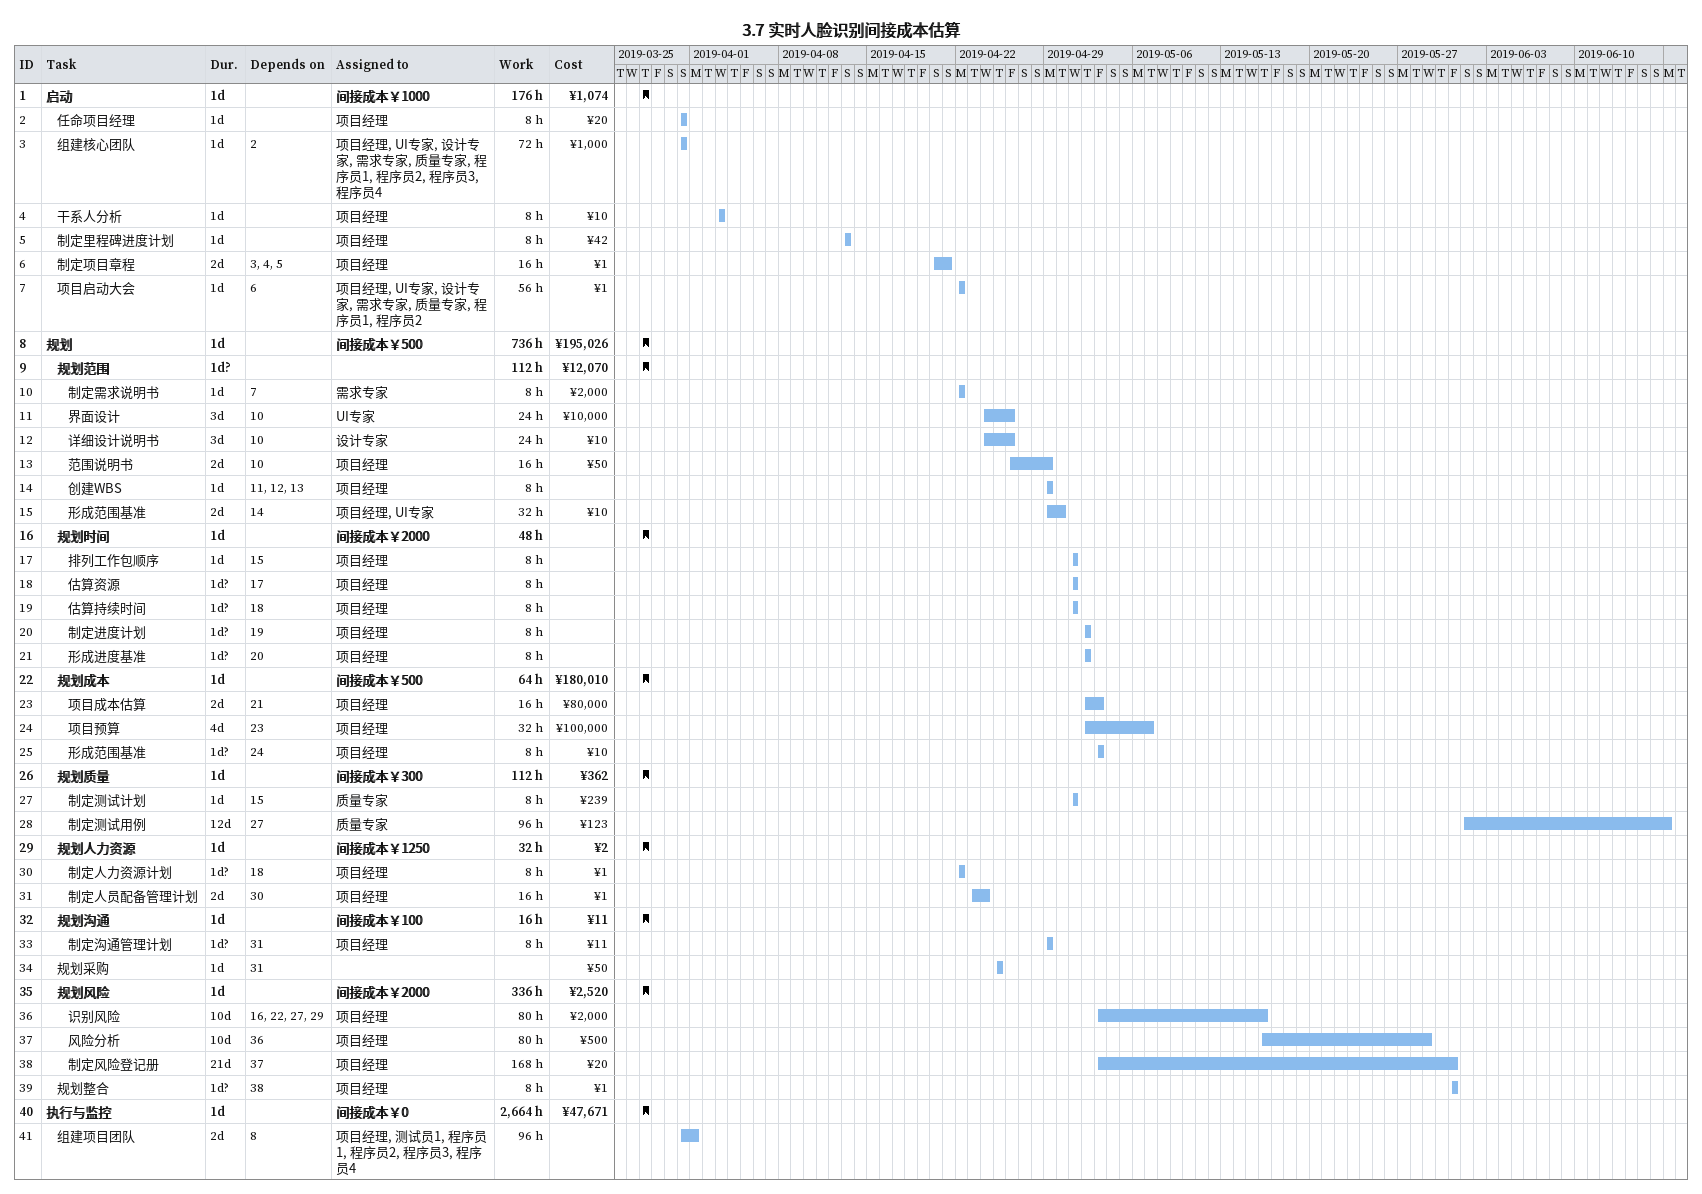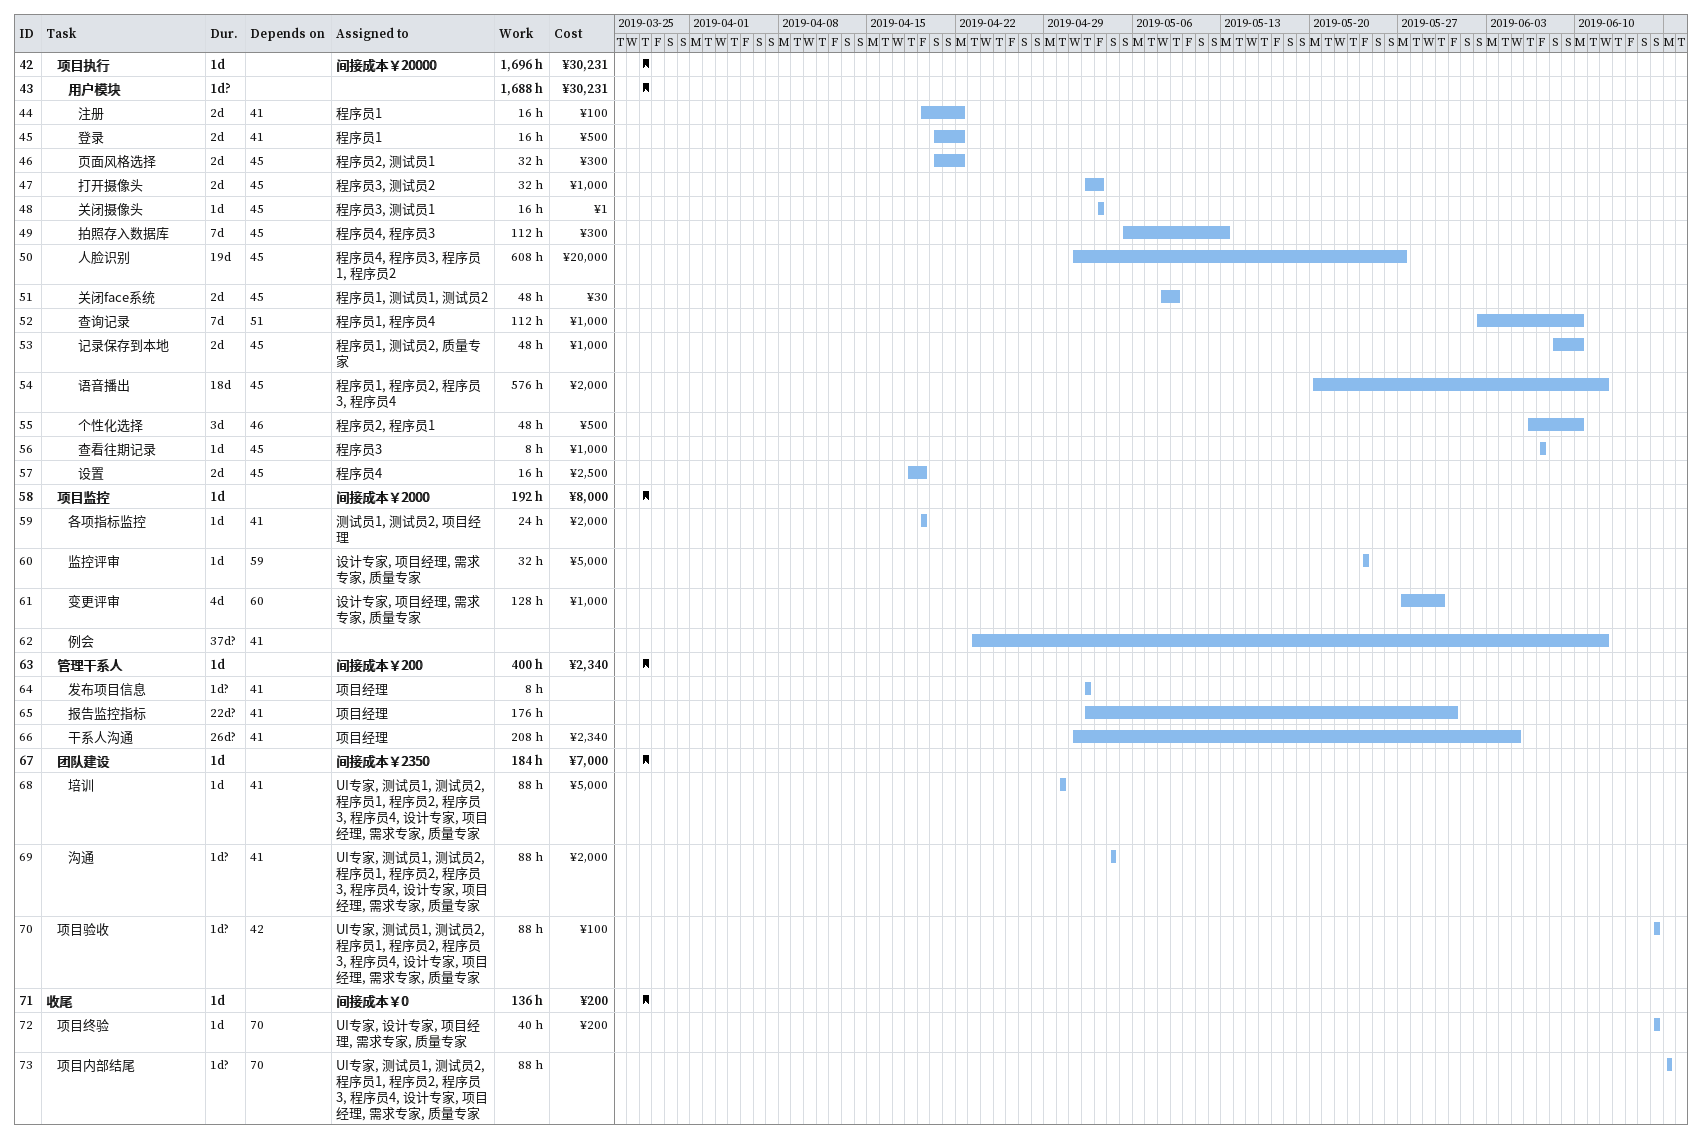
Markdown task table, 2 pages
3.7 实时人脸识别间接成本估算

| ID | Level | Task | Duration | Start | Finish | Predecessors | Resources | Work (h) | Cost (¥) |
|---|---|---|---|---|---|---|---|---|---|
| 1 | 1 | **启动** | 1d | 2019-03-28 | 2019-03-28 |  | 间接成本￥1000 | 176 | 1074 |
| 2 | 2 | 任命项目经理 | 1d | 2019-03-31 | 2019-03-31 |  | 项目经理 | 8 | 20 |
| 3 | 2 | 组建核心团队 | 1d | 2019-03-31 | 2019-03-31 | 2 | 项目经理, UI专家, 设计专家, 需求专家, 质量专家, 程序员1, 程序员2, 程序员3, 程序员4 | 72 | 1000 |
| 4 | 2 | 干系人分析 | 1d | 2019-04-03 | 2019-04-03 |  | 项目经理 | 8 | 10 |
| 5 | 2 | 制定里程碑进度计划 | 1d | 2019-04-13 | 2019-04-13 |  | 项目经理 | 8 | 42 |
| 6 | 2 | 制定项目章程 | 2d | 2019-04-20 | 2019-04-21 | 3, 4, 5 | 项目经理 | 16 | 1 |
| 7 | 2 | 项目启动大会 | 1d | 2019-04-22 | 2019-04-22 | 6 | 项目经理, UI专家, 设计专家, 需求专家, 质量专家, 程序员1, 程序员2 | 56 | 1 |
| 8 | 1 | **规划** | 1d | 2019-03-28 | 2019-03-28 |  | 间接成本￥500 | 736 | 195026 |
| 9 | 2 | **规划范围** | 1d? | 2019-03-28 | 2019-03-28 |  |  | 112 | 12070 |
| 10 | 3 | 制定需求说明书 | 1d | 2019-04-22 | 2019-04-22 | 7 | 需求专家 | 8 | 2000 |
| 11 | 3 | 界面设计 | 3d | 2019-04-24 | 2019-04-26 | 10 | UI专家 | 24 | 10000 |
| 12 | 3 | 详细设计说明书 | 3d | 2019-04-24 | 2019-04-26 | 10 | 设计专家 | 24 | 10 |
| 13 | 3 | 范围说明书 | 2d | 2019-04-26 | 2019-04-29 | 10 | 项目经理 | 16 | 50 |
| 14 | 3 | 创建WBS | 1d | 2019-04-29 | 2019-04-29 | 11, 12, 13 | 项目经理 | 8 |  |
| 15 | 3 | 形成范围基准 | 2d | 2019-04-29 | 2019-04-30 | 14 | 项目经理, UI专家 | 32 | 10 |
| 16 | 2 | **规划时间** | 1d | 2019-03-28 | 2019-03-28 |  | 间接成本￥2000 | 48 |  |
| 17 | 3 | 排列工作包顺序 | 1d | 2019-05-01 | 2019-05-01 | 15 | 项目经理 | 8 |  |
| 18 | 3 | 估算资源 | 1d? | 2019-05-01 | 2019-05-01 | 17 | 项目经理 | 8 |  |
| 19 | 3 | 估算持续时间 | 1d? | 2019-05-01 | 2019-05-01 | 18 | 项目经理 | 8 |  |
| 20 | 3 | 制定进度计划 | 1d? | 2019-05-02 | 2019-05-02 | 19 | 项目经理 | 8 |  |
| 21 | 3 | 形成进度基准 | 1d? | 2019-05-02 | 2019-05-02 | 20 | 项目经理 | 8 |  |
| 22 | 2 | **规划成本** | 1d | 2019-03-28 | 2019-03-28 |  | 间接成本￥500 | 64 | 180010 |
| 23 | 3 | 项目成本估算 | 2d | 2019-05-02 | 2019-05-03 | 21 | 项目经理 | 16 | 80000 |
| 24 | 3 | 项目预算 | 4d | 2019-05-02 | 2019-05-07 | 23 | 项目经理 | 32 | 100000 |
| 25 | 3 | 形成范围基准 | 1d? | 2019-05-03 | 2019-05-03 | 24 | 项目经理 | 8 | 10 |
| 26 | 2 | **规划质量** | 1d | 2019-03-28 | 2019-03-28 |  | 间接成本￥300 | 112 | 362 |
| 27 | 3 | 制定测试计划 | 1d | 2019-05-01 | 2019-05-01 | 15 | 质量专家 | 8 | 239 |
| 28 | 3 | 制定测试用例 | 12d | 2019-06-01 | 2019-06-17 | 27 | 质量专家 | 96 | 123 |
| 29 | 2 | **规划人力资源** | 1d | 2019-03-28 | 2019-03-28 |  | 间接成本￥1250 | 32 | 2 |
| 30 | 3 | 制定人力资源计划 | 1d? | 2019-04-22 | 2019-04-22 | 18 | 项目经理 | 8 | 1 |
| 31 | 3 | 制定人员配备管理计划 | 2d | 2019-04-23 | 2019-04-24 | 30 | 项目经理 | 16 | 1 |
| 32 | 2 | **规划沟通** | 1d | 2019-03-28 | 2019-03-28 |  | 间接成本￥100 | 16 | 11 |
| 33 | 3 | 制定沟通管理计划 | 1d? | 2019-04-29 | 2019-04-29 | 31 | 项目经理 | 8 | 11 |
| 34 | 2 | 规划采购 | 1d | 2019-04-25 | 2019-04-25 | 31 |  |  | 50 |
| 35 | 2 | **规划风险** | 1d | 2019-03-28 | 2019-03-28 |  | 间接成本￥2000 | 336 | 2520 |
| 36 | 3 | 识别风险 | 10d | 2019-05-03 | 2019-05-16 | 16, 22, 27, 29 | 项目经理 | 80 | 2000 |
| 37 | 3 | 风险分析 | 10d | 2019-05-16 | 2019-05-29 | 36 | 项目经理 | 80 | 500 |
| 38 | 3 | 制定风险登记册 | 21d | 2019-05-03 | 2019-05-31 | 37 | 项目经理 | 168 | 20 |
| 39 | 2 | 规划整合 | 1d? | 2019-05-31 | 2019-05-31 | 38 | 项目经理 | 8 | 1 |
| 40 | 1 | **执行与监控** | 1d | 2019-03-28 | 2019-03-28 |  | 间接成本￥0 | 2664 | 47671 |
| 41 | 2 | 组建项目团队 | 2d | 2019-03-31 | 2019-04-01 | 8 | 项目经理, 测试员1, 程序员1, 程序员2, 程序员3, 程序员4 | 96 |  |
| 42 | 2 | **项目执行** | 1d | 2019-03-28 | 2019-03-28 |  | 间接成本￥20000 | 1696 | 30231 |
| 43 | 3 | **用户模块** | 1d? | 2019-03-28 | 2019-03-28 |  |  | 1688 | 30231 |
| 44 | 4 | 注册 | 2d | 2019-04-19 | 2019-04-22 | 41 | 程序员1 | 16 | 100 |
| 45 | 4 | 登录 | 2d | 2019-04-20 | 2019-04-22 | 41 | 程序员1 | 16 | 500 |
| 46 | 4 | 页面风格选择 | 2d | 2019-04-20 | 2019-04-22 | 45 | 程序员2, 测试员1 | 32 | 300 |
| 47 | 4 | 打开摄像头 | 2d | 2019-05-02 | 2019-05-03 | 45 | 程序员3, 测试员2 | 32 | 1000 |
| 48 | 4 | 关闭摄像头 | 1d | 2019-05-03 | 2019-05-03 | 45 | 程序员3, 测试员1 | 16 | 1 |
| 49 | 4 | 拍照存入数据库 | 7d | 2019-05-05 | 2019-05-13 | 45 | 程序员4, 程序员3 | 112 | 300 |
| 50 | 4 | 人脸识别 | 19d | 2019-05-01 | 2019-05-27 | 45 | 程序员4, 程序员3, 程序员1, 程序员2 | 608 | 20000 |
| 51 | 4 | 关闭face系统 | 2d | 2019-05-08 | 2019-05-09 | 45 | 程序员1, 测试员1, 测试员2 | 48 | 30 |
| 52 | 4 | 查询记录 | 7d | 2019-06-02 | 2019-06-10 | 51 | 程序员1, 程序员4 | 112 | 1000 |
| 53 | 4 | 记录保存到本地 | 2d | 2019-06-08 | 2019-06-10 | 45 | 程序员1, 测试员2, 质量专家 | 48 | 1000 |
| 54 | 4 | 语音播出 | 18d | 2019-05-20 | 2019-06-12 | 45 | 程序员1, 程序员2, 程序员3, 程序员4 | 576 | 2000 |
| 55 | 4 | 个性化选择 | 3d | 2019-06-06 | 2019-06-10 | 46 | 程序员2, 程序员1 | 48 | 500 |
| 56 | 4 | 查看往期记录 | 1d | 2019-06-07 | 2019-06-07 | 45 | 程序员3 | 8 | 1000 |
| 57 | 4 | 设置 | 2d | 2019-04-18 | 2019-04-19 | 45 | 程序员4 | 16 | 2500 |
| 58 | 2 | **项目监控** | 1d | 2019-03-28 | 2019-03-28 |  | 间接成本￥2000 | 192 | 8000 |
| 59 | 3 | 各项指标监控 | 1d | 2019-04-19 | 2019-04-19 | 41 | 测试员1, 测试员2, 项目经理 | 24 | 2000 |
| 60 | 3 | 监控评审 | 1d | 2019-05-24 | 2019-05-24 | 59 | 设计专家, 项目经理, 需求专家, 质量专家 | 32 | 5000 |
| 61 | 3 | 变更评审 | 4d | 2019-05-27 | 2019-05-30 | 60 | 设计专家, 项目经理, 需求专家, 质量专家 | 128 | 1000 |
| 62 | 3 | 例会 | 37d? | 2019-04-23 | 2019-06-12 | 41 |  |  |  |
| 63 | 2 | **管理干系人** | 1d | 2019-03-28 | 2019-03-28 |  | 间接成本￥200 | 400 | 2340 |
| 64 | 3 | 发布项目信息 | 1d? | 2019-05-02 | 2019-05-02 | 41 | 项目经理 | 8 |  |
| 65 | 3 | 报告监控指标 | 22d? | 2019-05-02 | 2019-05-31 | 41 | 项目经理 | 176 |  |
| 66 | 3 | 干系人沟通 | 26d? | 2019-05-01 | 2019-06-05 | 41 | 项目经理 | 208 | 2340 |
| 67 | 2 | **团队建设** | 1d | 2019-03-28 | 2019-03-28 |  | 间接成本￥2350 | 184 | 7000 |
| 68 | 3 | 培训 | 1d | 2019-04-30 | 2019-04-30 | 41 | UI专家, 测试员1, 测试员2, 程序员1, 程序员2, 程序员3, 程序员4, 设计专家, 项目经理, 需求专家, 质量专家 | 88 | 5000 |
| 69 | 3 | 沟通 | 1d? | 2019-05-04 | 2019-05-04 | 41 | UI专家, 测试员1, 测试员2, 程序员1, 程序员2, 程序员3, 程序员4, 设计专家, 项目经理, 需求专家, 质量专家 | 88 | 2000 |
| 70 | 2 | 项目验收 | 1d? | 2019-06-16 | 2019-06-16 | 42 | UI专家, 测试员1, 测试员2, 程序员1, 程序员2, 程序员3, 程序员4, 设计专家, 项目经理, 需求专家, 质量专家 | 88 | 100 |
| 71 | 1 | **收尾** | 1d | 2019-03-28 | 2019-03-28 |  | 间接成本￥0 | 136 | 200 |
| 72 | 2 | 项目终验 | 1d | 2019-06-16 | 2019-06-16 | 70 | UI专家, 设计专家, 项目经理, 需求专家, 质量专家 | 40 | 200 |
| 73 | 2 | 项目内部结尾 | 1d? | 2019-06-17 | 2019-06-17 | 70 | UI专家, 测试员1, 测试员2, 程序员1, 程序员2, 程序员3, 程序员4, 设计专家, 项目经理, 需求专家, 质量专家 | 88 |  |
